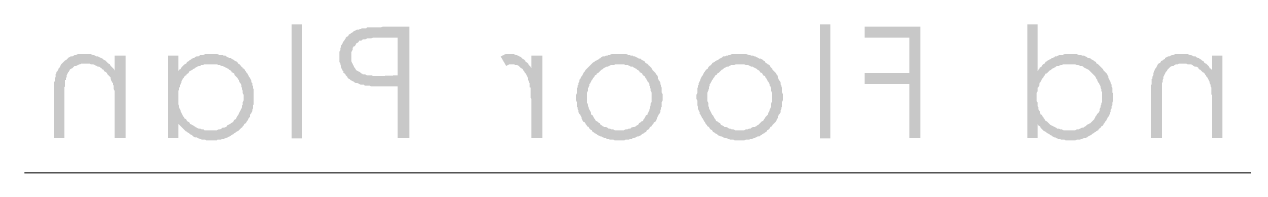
# Model space of a CAD drawing. Header units: millimetres. Extents: x -176873 to 104254, y -63587 to 101719.
# Drawn here: x -157558 to -154276, y 5814 to 6215 of the extents above; entities that cross this region are included whole.
import ezdxf

# ---------------------------------------------------------------- set-up
doc = ezdxf.new("R2010")
doc.units = ezdxf.units.MM
doc.layers.add('PDF2_a-Text', color=7, linetype='Continuous')

msp = doc.modelspace()

# ---------------------------------------------------------------- hatches: boundary and pattern name
at = {"layer": 'PDF2_a-Text', "transparency": 33554559}
for points in [[(-156811, 6214.2), (-156838.5, 6214.2), (-156838.5, 5907.4), (-156811, 5907.4)], [(-155389.1, 6214.2), (-155416.6, 6214.2), (-155416.6, 5907.4), (-155389.1, 5907.4)], [(-155146.1, 6208.2), (-155296.4, 6208.2), (-155296.4, 6178.6), (-155175.8, 6178.6), (-155175.8, 6083.4), (-155296.4, 6083.4), (-155296.4, 6053.8), (-155175.8, 6053.8), (-155175.8, 5907.8), (-155146.1, 5907.8)], [(-157285.5, 6129.9), (-157315.2, 6129.9), (-157315.2, 6089.7), (-157317.3, 6094), (-157319.4, 6096.1), (-157323.6, 6100.3), (-157325.7, 6102.4), (-157327.9, 6106.7), (-157332.1, 6108.8), (-157334.2, 6110.9), (-157338.4, 6115.1), (-157340.6, 6117.2), (-157344.8, 6119.4), (-157346.9, 6121.5), (-157351.1, 6123.6), (-157351.1, 6123.6), (-157355.4, 6125.7), (-157359.6, 6127.8), (-157363.8, 6127.8), (-157368.1, 6129.9), (-157370.2, 6132.1), (-157374.4, 6132.1), (-157378.6, 6134.2), (-157382.9, 6134.2), (-157387.1, 6134.2), (-157391.3, 6134.2), (-157395.6, 6134.2), (-157397.7, 6134.2), (-157401.9, 6134.2), (-157406.2, 6134.2), (-157410.4, 6134.2), (-157414.6, 6134.2), (-157418.9, 6132.1), (-157423.1, 6132.1), (-157425.2, 6129.9), (-157429.4, 6127.8), (-157433.7, 6127.8), (-157437.9, 6125.7), (-157440, 6123.6), (-157442.1, 6121.5), (-157444.2, 6119.4), (-157448.5, 6117.2), (-157450.6, 6115.1), (-157454.8, 6110.9), (-157456.9, 6108.8), (-157459.1, 6106.7), (-157461.2, 6102.4), (-157463.3, 6098.2), (-157465.4, 6096.1), (-157467.5, 6091.8), (-157469.6, 6087.6), (-157471.8, 6085.5), (-157471.8, 6083.4), (-157473.9, 6079.1), (-157473.9, 6077), (-157473.9, 6072.8), (-157476, 6068.6), (-157476, 6066.5), (-157476, 6062.2), (-157478.1, 6058), (-157478.1, 6053.8), (-157478.1, 6049.5), (-157478.1, 6043.2), (-157478.1, 6038.9), (-157478.1, 6034.7), (-157478.1, 6028.4), (-157478.1, 6024.1), (-157478.1, 6022), (-157478.1, 5907.7), (-157450.6, 5907.7), (-157450.6, 6013.6), (-157450.6, 6019.9), (-157450.6, 6024.1), (-157450.6, 6030.5), (-157450.6, 6034.7), (-157450.6, 6041.1), (-157450.6, 6045.3), (-157448.5, 6047.4), (-157448.5, 6051.6), (-157448.5, 6055.9), (-157448.5, 6058), (-157448.5, 6062.2), (-157448.5, 6064.3), (-157446.4, 6064.3), (-157446.4, 6068.6), (-157444.2, 6072.8), (-157444.2, 6077), (-157442.1, 6081.3), (-157440, 6085.5), (-157437.9, 6087.6), (-157435.8, 6091.8), (-157433.7, 6094), (-157429.4, 6096.1), (-157427.3, 6098.2), (-157425.2, 6100.3), (-157423.1, 6102.4), (-157418.9, 6102.4), (-157414.6, 6104.5), (-157410.4, 6106.7), (-157408.3, 6106.7), (-157404, 6108.8), (-157397.7, 6108.8), (-157393.5, 6108.8), (-157391.3, 6108.8), (-157387.1, 6108.8), (-157382.9, 6108.8), (-157378.6, 6106.7), (-157374.4, 6106.7), (-157372.3, 6106.7), (-157368.1, 6104.5), (-157363.8, 6102.4), (-157359.6, 6100.3), (-157357.5, 6100.3), (-157353.3, 6098.2), (-157349, 6094), (-157346.9, 6091.8), (-157344.8, 6091.8), (-157342.7, 6087.6), (-157338.4, 6085.5), (-157336.3, 6083.4), (-157334.2, 6079.1), (-157332.1, 6077), (-157327.9, 6072.8), (-157325.7, 6070.7), (-157325.7, 6066.5), (-157323.6, 6062.2), (-157321.5, 6058), (-157319.4, 6055.9), (-157319.4, 6051.6), (-157317.3, 6049.5), (-157317.3, 6047.4), (-157317.3, 6043.2), (-157317.3, 6041.1), (-157317.3, 6038.9), (-157315.2, 6034.7), (-157315.2, 6030.5), (-157315.2, 6026.2), (-157315.2, 6022), (-157315.2, 6017.8), (-157315.2, 6013.6), (-157315.2, 6009.3), (-157315.2, 6003), (-157315.2, 5998.7), (-157315.2, 5992.4), (-157315.2, 5988.2), (-157315.2, 5907.7), (-157285.5, 5907.7)], [(-156164, 6129.9), (-156193.6, 6129.9), (-156193.6, 6096.1), (-156195.7, 6100.3), (-156200, 6104.5), (-156202.1, 6108.8), (-156204.2, 6110.9), (-156208.4, 6113), (-156210.5, 6117.2), (-156212.7, 6119.4), (-156216.9, 6121.5), (-156219, 6123.6), (-156221.1, 6125.7), (-156225.4, 6127.8), (-156229.6, 6129.9), (-156233.8, 6132.1), (-156235.9, 6132.1), (-156240.2, 6134.2), (-156244.4, 6134.2), (-156248.6, 6134.2), (-156250.8, 6134.2), (-156255, 6134.2), (-156259.2, 6134.2), (-156263.4, 6134.2), (-156267.7, 6132.1), (-156271.9, 6129.9), (-156276.1, 6127.8), (-156276.1, 6127.8), (-156261.3, 6102.4), (-156257.1, 6104.5), (-156252.9, 6106.7), (-156248.6, 6106.7), (-156246.5, 6106.7), (-156242.3, 6106.7), (-156240.2, 6106.7), (-156235.9, 6104.5), (-156231.7, 6104.5), (-156227.5, 6102.4), (-156225.4, 6100.3), (-156221.1, 6096.1), (-156219, 6096.1), (-156216.9, 6094), (-156214.8, 6089.7), (-156212.7, 6087.6), (-156210.5, 6083.4), (-156208.4, 6081.3), (-156206.3, 6077), (-156204.2, 6072.8), (-156202.1, 6068.6), (-156202.1, 6064.3), (-156200, 6060.1), (-156200, 6058), (-156197.9, 6055.9), (-156197.9, 6053.8), (-156197.9, 6051.6), (-156197.9, 6049.5), (-156197.9, 6045.3), (-156195.7, 6043.2), (-156195.7, 6038.9), (-156195.7, 6034.7), (-156195.7, 6030.5), (-156195.7, 6026.2), (-156195.7, 6022), (-156195.7, 6017.8), (-156193.6, 6013.6), (-156193.6, 6007.2), (-156193.6, 6003), (-156193.6, 5996.6), (-156193.6, 5992.4), (-156193.6, 5986), (-156193.6, 5981.8), (-156193.6, 5907.7), (-156164, 5907.7)], [(-154333.5, 6129.9), (-154361.1, 6129.9), (-154361.1, 6089.7), (-154363.2, 6094), (-154367.4, 6096.1), (-154369.5, 6100.3), (-154371.6, 6102.4), (-154375.9, 6106.7), (-154378, 6108.8), (-154382.2, 6110.9), (-154384.3, 6115.1), (-154388.6, 6117.2), (-154390.7, 6119.4), (-154394.9, 6121.5), (-154397, 6123.6), (-154399.1, 6123.6), (-154403.4, 6125.7), (-154405.5, 6127.8), (-154409.7, 6127.8), (-154414, 6129.9), (-154418.2, 6132.1), (-154422.4, 6132.1), (-154426.7, 6134.2), (-154430.9, 6134.2), (-154435.1, 6134.2), (-154439.3, 6134.2), (-154443.6, 6134.2), (-154443.6, 6134.2), (-154447.8, 6134.2), (-154452, 6134.2), (-154456.3, 6134.2), (-154460.5, 6134.2), (-154464.7, 6132.1), (-154469, 6132.1), (-154473.2, 6129.9), (-154477.4, 6127.8), (-154479.6, 6127.8), (-154483.8, 6125.7), (-154488, 6123.6), (-154488, 6121.5), (-154492.2, 6119.4), (-154494.4, 6117.2), (-154498.6, 6115.1), (-154500.7, 6110.9), (-154504.9, 6108.8), (-154507.1, 6106.7), (-154509.2, 6102.4), (-154511.3, 6098.2), (-154513.4, 6096.1), (-154515.5, 6091.8), (-154517.6, 6087.6), (-154517.6, 6085.5), (-154519.8, 6083.4), (-154519.8, 6079.1), (-154519.8, 6077), (-154521.9, 6072.8), (-154521.9, 6068.6), (-154524, 6066.5), (-154524, 6062.2), (-154524, 6058), (-154524, 6053.8), (-154526.1, 6049.5), (-154526.1, 6043.2), (-154526.1, 6038.9), (-154526.1, 6034.7), (-154526.1, 6028.4), (-154526.1, 6024.1), (-154526.1, 6022), (-154526.1, 5907.7), (-154496.5, 5907.7), (-154496.5, 6013.6), (-154496.5, 6019.9), (-154496.5, 6024.1), (-154496.5, 6030.5), (-154496.5, 6034.7), (-154496.5, 6041.1), (-154496.5, 6045.3), (-154496.5, 6047.4), (-154496.5, 6051.6), (-154496.5, 6055.9), (-154494.4, 6058), (-154494.4, 6062.2), (-154494.4, 6064.3), (-154494.4, 6064.3), (-154492.2, 6068.6), (-154492.2, 6072.8), (-154490.1, 6077), (-154488, 6081.3), (-154485.9, 6085.5), (-154483.8, 6087.6), (-154481.7, 6091.8), (-154479.6, 6094), (-154477.4, 6096.1), (-154475.3, 6098.2), (-154473.2, 6100.3), (-154469, 6102.4), (-154464.7, 6102.4), (-154462.6, 6104.5), (-154458.4, 6106.7), (-154454.2, 6106.7), (-154449.9, 6108.8), (-154445.7, 6108.8), (-154441.5, 6108.8), (-154439.3, 6108.8), (-154435.1, 6108.8), (-154430.9, 6108.8), (-154426.7, 6106.7), (-154422.4, 6106.7), (-154418.2, 6106.7), (-154414, 6104.5), (-154411.8, 6102.4), (-154407.6, 6100.3), (-154403.4, 6100.3), (-154399.1, 6098.2), (-154397, 6094), (-154392.8, 6091.8), (-154392.8, 6091.8), (-154388.6, 6087.6), (-154386.4, 6085.5), (-154382.2, 6083.4), (-154380.1, 6079.1), (-154378, 6077), (-154375.9, 6072.8), (-154373.8, 6070.7), (-154371.6, 6066.5), (-154369.5, 6062.2), (-154367.4, 6058), (-154367.4, 6055.9), (-154365.3, 6051.6), (-154365.3, 6049.5), (-154365.3, 6047.4), (-154363.2, 6043.2), (-154363.2, 6041.1), (-154363.2, 6038.9), (-154363.2, 6034.7), (-154363.2, 6030.5), (-154363.2, 6026.2), (-154361.1, 6022), (-154361.1, 6017.8), (-154361.1, 6013.6), (-154361.1, 6009.3), (-154361.1, 6003), (-154361.1, 5998.7), (-154361.1, 5992.4), (-154361.1, 5988.2), (-154361.1, 5907.7), (-154333.5, 5907.7)]]:
    msp.add_hatch(color=256, dxfattribs=at).paths.add_polyline_path(points)
h = msp.add_hatch(color=256, dxfattribs=at)
h.paths.add_polyline_path([(-156521.6, 6208.2), (-156583, 6208.2), (-156587.2, 6208.2), (-156593.6, 6208.2), (-156599.9, 6206.1), (-156604.1, 6206.1), (-156610.5, 6206.1), (-156614.7, 6206.1), (-156619, 6206.1), (-156623.2, 6206.1), (-156627.4, 6206.1), (-156631.7, 6206.1), (-156635.9, 6206.1), (-156638, 6204), (-156642.2, 6204), (-156644.4, 6204), (-156648.6, 6204), (-156650.7, 6204), (-156650.7, 6201.9), (-156654.9, 6201.9), (-156659.2, 6199.8), (-156663.4, 6199.8), (-156667.6, 6197.7), (-156671.9, 6195.5), (-156674, 6193.4), (-156678.2, 6191.3), (-156680.3, 6189.2), (-156684.6, 6187.1), (-156686.7, 6182.8), (-156690.9, 6180.7), (-156693, 6178.6), (-156693, 6176.5), (-156695.1, 6174.4), (-156697.3, 6170.1), (-156699.4, 6168), (-156701.5, 6163.8), (-156703.6, 6159.6), (-156705.7, 6157.4), (-156705.7, 6153.2), (-156707.8, 6149), (-156707.8, 6144.7), (-156709.9, 6140.5), (-156709.9, 6136.3), (-156709.9, 6132.1), (-156709.9, 6127.8), (-156709.9, 6127.8), (-156709.9, 6123.6), (-156709.9, 6119.4), (-156709.9, 6113), (-156707.8, 6108.8), (-156707.8, 6106.7), (-156705.7, 6102.4), (-156705.7, 6098.2), (-156703.6, 6094), (-156701.5, 6089.7), (-156699.4, 6087.6), (-156699.4, 6083.4), (-156695.1, 6081.3), (-156693, 6077), (-156690.9, 6074.9), (-156688.8, 6072.8), (-156686.7, 6068.6), (-156682.4, 6066.5), (-156680.3, 6064.3), (-156676.1, 6062.2), (-156671.9, 6060.1), (-156669.7, 6058), (-156665.5, 6055.9), (-156661.3, 6055.9), (-156657, 6053.8), (-156652.8, 6051.6), (-156650.7, 6051.6), (-156648.6, 6051.6), (-156644.4, 6051.6), (-156642.2, 6049.5), (-156640.1, 6049.5), (-156635.9, 6049.5), (-156633.8, 6049.5), (-156629.5, 6049.5), (-156625.3, 6047.4), (-156621.1, 6047.4), (-156616.8, 6047.4), (-156612.6, 6047.4), (-156608.4, 6047.4), (-156604.1, 6047.4), (-156597.8, 6047.4), (-156593.6, 6047.4), (-156587.2, 6047.4), (-156583, 6047.4), (-156576.6, 6047.4), (-156574.5, 6047.4), (-156553.4, 6047.4), (-156553.4, 5907.8), (-156521.6, 5907.8)], flags=0)
h.paths.add_polyline_path([(-156553.4, 6178.6), (-156553.4, 6077), (-156604.1, 6074.9), (-156608.4, 6074.9), (-156614.7, 6074.9), (-156619, 6074.9), (-156623.2, 6077), (-156627.4, 6077), (-156631.7, 6077), (-156635.9, 6077), (-156640.1, 6079.2), (-156642.2, 6079.2), (-156646.5, 6079.2), (-156648.6, 6081.3), (-156652.8, 6083.4), (-156654.9, 6085.5), (-156659.2, 6087.6), (-156663.4, 6089.7), (-156665.5, 6091.8), (-156667.6, 6096.1), (-156669.7, 6098.2), (-156669.7, 6098.2), (-156671.9, 6102.4), (-156674, 6106.7), (-156676.1, 6110.9), (-156678.2, 6115.1), (-156678.2, 6117.2), (-156678.2, 6121.5), (-156678.2, 6125.7), (-156678.2, 6127.8), (-156678.2, 6132.1), (-156678.2, 6136.3), (-156678.2, 6140.5), (-156676.1, 6142.6), (-156674, 6146.9), (-156674, 6151.1), (-156671.9, 6155.3), (-156669.7, 6155.3), (-156667.6, 6157.4), (-156665.5, 6161.7), (-156663.4, 6163.8), (-156659.2, 6165.9), (-156657, 6170.1), (-156652.8, 6170.1), (-156648.6, 6172.3), (-156646.5, 6174.4), (-156644.4, 6174.4), (-156640.1, 6174.4), (-156635.9, 6176.5), (-156633.8, 6176.5), (-156629.5, 6176.5), (-156625.3, 6176.5), (-156619, 6178.6), (-156614.7, 6178.6), (-156608.4, 6178.6), (-156606.3, 6178.6)], flags=0)
h = msp.add_hatch(color=256, dxfattribs=at)
h.paths.add_polyline_path([(-154858.3, 6214.6), (-154858.3, 5907.8), (-154830.8, 5907.8), (-154830.8, 5945.8), (-154828.7, 5941.6), (-154824.5, 5939.5), (-154822.4, 5935.3), (-154820.3, 5933.1), (-154816, 5928.9), (-154813.9, 5926.8), (-154809.7, 5924.7), (-154807.6, 5922.6), (-154803.3, 5920.4), (-154799.1, 5918.3), (-154797, 5916.2), (-154792.7, 5914.1), (-154790.6, 5912), (-154786.4, 5909.9), (-154784.3, 5909.9), (-154780.1, 5907.8), (-154775.8, 5905.6), (-154771.6, 5905.6), (-154767.4, 5903.5), (-154763.1, 5903.5), (-154758.9, 5903.5), (-154754.7, 5901.4), (-154752.5, 5901.4), (-154746.2, 5901.4), (-154742, 5901.4), (-154742, 5901.4), (-154737.7, 5901.4), (-154733.5, 5901.4), (-154729.3, 5901.4), (-154725, 5903.5), (-154720.8, 5903.5), (-154716.6, 5903.5), (-154714.5, 5905.6), (-154710.2, 5905.6), (-154706, 5907.8), (-154701.8, 5907.8), (-154697.5, 5909.9), (-154695.4, 5912), (-154691.2, 5914.1), (-154686.9, 5916.2), (-154684.8, 5918.3), (-154680.6, 5920.4), (-154678.5, 5922.6), (-154674.2, 5924.7), (-154672.1, 5926.8), (-154667.9, 5928.9), (-154665.8, 5933.1), (-154661.6, 5935.3), (-154661.6, 5935.3), (-154659.4, 5939.5), (-154655.2, 5941.6), (-154653.1, 5945.8), (-154651, 5948), (-154648.9, 5952.2), (-154646.7, 5954.3), (-154644.6, 5958.5), (-154642.5, 5962.8), (-154640.4, 5964.9), (-154638.3, 5969.1), (-154636.2, 5973.4), (-154636.2, 5975.5), (-154634, 5979.7), (-154634, 5983.9), (-154631.9, 5988.2), (-154631.9, 5992.4), (-154629.8, 5996.6), (-154629.8, 5998.7), (-154629.8, 6003), (-154627.7, 6007.2), (-154627.7, 6011.4), (-154627.7, 6015.7), (-154627.7, 6019.9), (-154627.7, 6024.1), (-154627.7, 6028.4), (-154629.8, 6030.5), (-154629.8, 6034.7), (-154629.8, 6038.9), (-154629.8, 6043.2), (-154631.9, 6047.4), (-154631.9, 6051.6), (-154634, 6055.9), (-154634, 6058), (-154636.2, 6062.2), (-154638.3, 6066.5), (-154640.4, 6070.7), (-154640.4, 6072.8), (-154642.5, 6077), (-154644.6, 6081.3), (-154646.7, 6083.4), (-154651, 6087.6), (-154653.1, 6089.7), (-154655.2, 6094), (-154657.3, 6096.1), (-154661.6, 6100.3), (-154661.6, 6100.3), (-154665.8, 6104.5), (-154667.9, 6106.7), (-154672.1, 6108.8), (-154674.2, 6113), (-154678.5, 6115.1), (-154680.6, 6117.2), (-154684.8, 6119.4), (-154686.9, 6121.5), (-154691.2, 6123.6), (-154695.4, 6123.6), (-154697.5, 6125.7), (-154701.8, 6127.8), (-154706, 6129.9), (-154710.2, 6129.9), (-154714.5, 6132.1), (-154716.6, 6132.1), (-154720.8, 6132.1), (-154725, 6134.2), (-154729.3, 6134.2), (-154733.5, 6134.2), (-154737.7, 6134.2), (-154742, 6134.2), (-154742, 6134.2), (-154746.2, 6134.2), (-154750.4, 6134.2), (-154754.7, 6134.2), (-154758.9, 6134.2), (-154763.1, 6132.1), (-154767.4, 6132.1), (-154771.6, 6132.1), (-154775.8, 6129.9), (-154780.1, 6127.8), (-154784.3, 6127.8), (-154786.4, 6125.7), (-154790.6, 6123.6), (-154792.7, 6123.6), (-154794.9, 6121.5), (-154799.1, 6119.4), (-154803.3, 6117.2), (-154805.4, 6115.1), (-154809.7, 6113), (-154811.8, 6108.8), (-154816, 6106.7), (-154818.1, 6104.5), (-154820.3, 6100.3), (-154824.5, 6098.2), (-154826.6, 6094), (-154828.7, 6091.8), (-154830.8, 6087.6), (-154830.8, 6214.6)], flags=0)
h.paths.add_polyline_path([(-154746.2, 6106.7), (-154742, 6106.7), (-154737.7, 6106.7), (-154733.5, 6106.7), (-154729.3, 6106.7), (-154725, 6104.5), (-154720.8, 6104.5), (-154716.6, 6102.4), (-154712.3, 6102.4), (-154708.1, 6100.3), (-154706, 6098.2), (-154701.8, 6096.1), (-154701.8, 6096.1), (-154697.5, 6094), (-154693.3, 6091.8), (-154691.2, 6089.7), (-154686.9, 6085.5), (-154684.8, 6083.4), (-154682.7, 6081.3), (-154678.5, 6077), (-154676.4, 6074.9), (-154674.2, 6070.7), (-154672.1, 6066.5), (-154670, 6064.3), (-154670, 6062.2), (-154667.9, 6058), (-154665.8, 6055.9), (-154663.7, 6051.6), (-154661.6, 6047.4), (-154661.6, 6043.2), (-154659.4, 6038.9), (-154659.4, 6034.7), (-154657.3, 6032.6), (-154657.3, 6028.4), (-154657.3, 6024.1), (-154657.3, 6019.9), (-154657.3, 6017.8), (-154657.3, 6013.6), (-154657.3, 6009.3), (-154657.3, 6005.1), (-154659.4, 6000.9), (-154659.4, 5998.7), (-154661.6, 5994.5), (-154661.6, 5990.3), (-154663.7, 5986), (-154663.7, 5981.8), (-154665.8, 5977.6), (-154667.9, 5975.5), (-154670, 5973.4), (-154672.1, 5969.1), (-154674.2, 5967), (-154676.4, 5962.8), (-154678.5, 5958.5), (-154680.6, 5956.4), (-154684.8, 5952.2), (-154686.9, 5950.1), (-154689.1, 5948), (-154693.3, 5945.8), (-154697.5, 5943.7), (-154699.6, 5941.6), (-154701.8, 5939.5), (-154706, 5937.4), (-154708.1, 5935.3), (-154712.3, 5935.3), (-154716.6, 5933.1), (-154720.8, 5931), (-154725, 5931), (-154729.3, 5928.9), (-154731.4, 5928.9), (-154735.6, 5928.9), (-154739.8, 5928.9), (-154744.1, 5928.9), (-154744.1, 5928.9), (-154748.3, 5928.9), (-154752.5, 5928.9), (-154756.8, 5928.9), (-154761, 5928.9), (-154765.2, 5931), (-154769.5, 5931), (-154773.7, 5933.1), (-154777.9, 5933.1), (-154780.1, 5935.3), (-154784.3, 5937.4), (-154788.5, 5939.5), (-154788.5, 5939.5), (-154792.7, 5941.6), (-154797, 5943.7), (-154799.1, 5945.8), (-154803.3, 5950.1), (-154805.4, 5952.2), (-154809.7, 5954.3), (-154811.8, 5958.5), (-154813.9, 5960.7), (-154816, 5964.9), (-154818.1, 5967), (-154820.3, 5971.2), (-154822.4, 5971.2), (-154824.5, 5975.5), (-154824.5, 5979.7), (-154826.6, 5981.8), (-154828.7, 5986), (-154828.7, 5990.3), (-154830.8, 5994.5), (-154830.8, 5998.7), (-154830.8, 6003), (-154833, 6007.2), (-154833, 6011.4), (-154833, 6015.7), (-154833, 6017.8), (-154833, 6022), (-154833, 6026.3), (-154833, 6030.5), (-154830.8, 6034.7), (-154830.8, 6038.9), (-154830.8, 6043.2), (-154828.7, 6045.3), (-154826.6, 6049.5), (-154826.6, 6053.8), (-154824.5, 6058), (-154822.4, 6060.1), (-154820.3, 6064.3), (-154818.1, 6068.6), (-154816, 6070.7), (-154813.9, 6074.9), (-154811.8, 6077), (-154809.7, 6081.3), (-154807.6, 6081.3), (-154805.4, 6083.4), (-154801.2, 6087.6), (-154799.1, 6089.7), (-154794.9, 6091.8), (-154792.7, 6094), (-154788.5, 6096.1), (-154784.3, 6098.2), (-154782.2, 6100.3), (-154777.9, 6102.4), (-154773.7, 6102.4), (-154769.5, 6104.5), (-154765.2, 6104.5), (-154763.1, 6106.7), (-154758.9, 6106.7), (-154754.7, 6106.7), (-154750.4, 6106.7), (-154746.2, 6106.7), (-154746.2, 6106.7)], flags=0)
h = msp.add_hatch(color=256, dxfattribs=at)
h.paths.add_polyline_path([(-157171.3, 6129.9), (-157171.3, 5907.7), (-157143.8, 5907.7), (-157143.8, 5945.8), (-157139.5, 5941.6), (-157137.4, 5939.5), (-157133.2, 5935.3), (-157131.1, 5933.1), (-157126.8, 5928.9), (-157124.7, 5926.8), (-157120.5, 5924.7), (-157118.4, 5922.6), (-157114.1, 5920.4), (-157112, 5918.3), (-157107.8, 5916.2), (-157105.7, 5914.1), (-157103.6, 5912), (-157099.3, 5909.9), (-157095.1, 5909.9), (-157090.9, 5907.7), (-157086.6, 5905.6), (-157084.5, 5905.6), (-157080.3, 5903.5), (-157076.1, 5903.5), (-157071.8, 5903.5), (-157067.6, 5901.4), (-157063.4, 5901.4), (-157059.1, 5901.4), (-157054.9, 5901.4), (-157052.8, 5901.4), (-157048.5, 5901.4), (-157044.3, 5901.4), (-157040.1, 5901.4), (-157038, 5903.5), (-157033.7, 5903.5), (-157029.5, 5903.5), (-157025.3, 5905.6), (-157021, 5905.6), (-157016.8, 5907.7), (-157014.7, 5907.7), (-157010.5, 5909.9), (-157006.2, 5912), (-157002, 5914.1), (-156999.9, 5916.2), (-156995.6, 5918.3), (-156993.5, 5920.4), (-156989.3, 5922.6), (-156987.2, 5924.7), (-156982.9, 5926.8), (-156980.8, 5928.9), (-156976.6, 5933.1), (-156974.5, 5935.3), (-156972.4, 5935.3), (-156970.2, 5939.5), (-156968.1, 5941.6), (-156966, 5945.8), (-156961.8, 5948), (-156959.7, 5952.2), (-156957.6, 5954.3), (-156955.4, 5958.5), (-156953.3, 5962.8), (-156951.2, 5964.9), (-156951.2, 5969.1), (-156949.1, 5973.3), (-156947, 5975.5), (-156944.9, 5979.7), (-156944.9, 5983.9), (-156942.7, 5988.2), (-156942.7, 5992.4), (-156942.7, 5996.6), (-156940.6, 5998.7), (-156940.6, 6003), (-156940.6, 6007.2), (-156940.6, 6011.4), (-156940.6, 6015.7), (-156940.6, 6019.9), (-156940.6, 6024.1), (-156940.6, 6028.4), (-156940.6, 6030.5), (-156940.6, 6034.7), (-156940.6, 6038.9), (-156942.7, 6043.2), (-156942.7, 6047.4), (-156944.9, 6051.6), (-156944.9, 6055.9), (-156947, 6058), (-156947, 6062.2), (-156949.1, 6066.5), (-156951.2, 6070.7), (-156953.3, 6072.8), (-156955.4, 6077), (-156957.6, 6081.3), (-156959.7, 6083.4), (-156961.8, 6087.6), (-156963.9, 6089.7), (-156966, 6094), (-156970.2, 6096.1), (-156972.4, 6100.3), (-156974.5, 6100.3), (-156976.6, 6104.5), (-156978.7, 6106.7), (-156982.9, 6108.8), (-156985.1, 6113), (-156989.3, 6115.1), (-156993.5, 6117.2), (-156995.6, 6119.4), (-156999.9, 6121.5), (-157002, 6123.6), (-157006.2, 6123.6), (-157010.5, 6125.7), (-157014.7, 6127.8), (-157016.8, 6129.9), (-157021, 6129.9), (-157025.3, 6132.1), (-157029.5, 6132.1), (-157033.7, 6132.1), (-157038, 6134.2), (-157040.1, 6134.2), (-157044.3, 6134.2), (-157048.5, 6134.2), (-157052.8, 6134.2), (-157054.9, 6134.2), (-157059.1, 6134.2), (-157063.4, 6134.2), (-157067.6, 6134.2), (-157071.8, 6134.2), (-157076.1, 6132.1), (-157080.3, 6132.1), (-157084.5, 6132.1), (-157086.6, 6129.9), (-157090.9, 6127.8), (-157095.1, 6127.8), (-157099.3, 6125.7), (-157101.4, 6123.6), (-157103.6, 6123.6), (-157107.8, 6121.5), (-157109.9, 6119.4), (-157114.1, 6117.2), (-157116.3, 6115.1), (-157120.5, 6113), (-157122.6, 6108.8), (-157126.8, 6106.7), (-157129, 6104.5), (-157133.2, 6100.3), (-157135.3, 6098.2), (-157137.4, 6094), (-157141.6, 6091.8), (-157143.8, 6087.6), (-157143.8, 6129.9)], flags=0)
h.paths.add_polyline_path([(-157057, 6106.7), (-157052.8, 6106.7), (-157048.5, 6106.7), (-157044.3, 6106.7), (-157040.1, 6106.7), (-157035.8, 6104.5), (-157031.6, 6104.5), (-157027.4, 6102.4), (-157025.3, 6102.4), (-157021, 6100.3), (-157016.8, 6098.2), (-157012.6, 6096.1), (-157012.6, 6096.1), (-157008.3, 6094), (-157006.2, 6091.8), (-157002, 6089.7), (-156999.9, 6085.5), (-156995.6, 6083.4), (-156993.5, 6081.3), (-156991.4, 6077), (-156989.3, 6074.9), (-156985.1, 6070.7), (-156982.9, 6066.5), (-156980.8, 6064.3), (-156980.8, 6062.2), (-156978.7, 6058), (-156976.6, 6055.9), (-156974.5, 6051.6), (-156974.5, 6047.4), (-156972.4, 6043.2), (-156972.4, 6038.9), (-156970.2, 6034.7), (-156970.2, 6032.6), (-156970.2, 6028.4), (-156968.1, 6024.1), (-156968.1, 6019.9), (-156968.1, 6017.8), (-156968.1, 6013.6), (-156968.1, 6009.3), (-156970.2, 6005.1), (-156970.2, 6000.9), (-156970.2, 5998.7), (-156972.4, 5994.5), (-156972.4, 5990.3), (-156974.5, 5986), (-156976.6, 5981.8), (-156978.7, 5977.6), (-156980.8, 5975.5), (-156980.8, 5973.3), (-156982.9, 5969.1), (-156985.1, 5967), (-156987.2, 5962.8), (-156989.3, 5958.5), (-156993.5, 5956.4), (-156995.6, 5952.2), (-156997.8, 5950.1), (-157002, 5948), (-157004.1, 5945.8), (-157008.3, 5943.7), (-157012.6, 5941.6), (-157012.6, 5939.5), (-157016.8, 5937.4), (-157021, 5935.3), (-157025.3, 5935.3), (-157027.4, 5933.1), (-157031.6, 5931), (-157035.8, 5931), (-157040.1, 5928.9), (-157044.3, 5928.9), (-157048.5, 5928.9), (-157052.8, 5928.9), (-157057, 5928.9), (-157057, 5928.9), (-157061.2, 5928.9), (-157065.5, 5928.9), (-157069.7, 5928.9), (-157073.9, 5928.9), (-157076.1, 5931), (-157080.3, 5931), (-157084.5, 5933.1), (-157088.7, 5933.1), (-157093, 5935.3), (-157097.2, 5937.4), (-157099.3, 5939.5), (-157101.4, 5939.5), (-157103.6, 5941.6), (-157107.8, 5943.7), (-157112, 5945.8), (-157114.1, 5950.1), (-157118.4, 5952.2), (-157120.5, 5954.3), (-157122.6, 5958.5), (-157126.8, 5960.7), (-157129, 5964.9), (-157131.1, 5967), (-157133.2, 5971.2), (-157133.2, 5971.2), (-157135.3, 5975.5), (-157137.4, 5979.7), (-157137.4, 5981.8), (-157139.5, 5986), (-157141.6, 5990.3), (-157141.6, 5994.5), (-157143.8, 5998.7), (-157143.8, 6003), (-157143.8, 6007.2), (-157143.8, 6011.4), (-157143.8, 6015.7), (-157143.8, 6017.8), (-157143.8, 6022), (-157143.8, 6026.2), (-157143.8, 6030.5), (-157143.8, 6034.7), (-157141.6, 6038.9), (-157141.6, 6043.2), (-157139.5, 6045.3), (-157139.5, 6049.5), (-157137.4, 6053.8), (-157135.3, 6058), (-157135.3, 6060.1), (-157133.2, 6064.3), (-157131.1, 6068.6), (-157129, 6070.7), (-157126.8, 6074.9), (-157122.6, 6077), (-157120.5, 6081.3), (-157118.4, 6081.3), (-157116.3, 6083.4), (-157114.1, 6087.6), (-157109.9, 6089.7), (-157105.7, 6091.8), (-157103.6, 6094), (-157099.3, 6096.1), (-157097.2, 6098.2), (-157093, 6100.3), (-157088.7, 6102.4), (-157084.5, 6102.4), (-157082.4, 6104.5), (-157078.2, 6104.5), (-157073.9, 6106.7), (-157069.7, 6106.7), (-157065.5, 6106.7), (-157061.2, 6106.7), (-157057, 6106.7), (-157057, 6106.7)], flags=0)
h = msp.add_hatch(color=256, dxfattribs=at)
h.paths.add_polyline_path([(-155956.6, 6134.2), (-155960.8, 6134.2), (-155965.1, 6134.2), (-155969.3, 6134.2), (-155973.5, 6134.2), (-155977.8, 6134.2), (-155982, 6132.1), (-155986.2, 6132.1), (-155988.4, 6129.9), (-155992.6, 6129.9), (-155996.8, 6127.8), (-156001.1, 6127.8), (-156005.3, 6125.7), (-156007.4, 6123.6), (-156011.6, 6121.5), (-156013.7, 6119.4), (-156018, 6117.2), (-156022.2, 6115.1), (-156024.3, 6113), (-156028.6, 6110.9), (-156030.7, 6108.8), (-156034.9, 6104.5), (-156037, 6102.4), (-156039.1, 6100.3), (-156041.3, 6098.2), (-156045.5, 6094), (-156047.6, 6091.8), (-156049.7, 6087.6), (-156051.8, 6085.5), (-156054, 6081.3), (-156056.1, 6077), (-156058.2, 6074.9), (-156060.3, 6070.7), (-156062.4, 6066.5), (-156064.5, 6064.3), (-156064.5, 6060.1), (-156066.6, 6055.9), (-156066.6, 6051.6), (-156068.8, 6049.5), (-156068.8, 6045.3), (-156070.9, 6041.1), (-156070.9, 6036.8), (-156070.9, 6032.6), (-156070.9, 6028.4), (-156073, 6024.1), (-156073, 6019.9), (-156073, 6017.8), (-156073, 6013.6), (-156073, 6009.3), (-156070.9, 6005.1), (-156070.9, 6000.9), (-156070.9, 5996.6), (-156070.9, 5992.4), (-156068.8, 5990.3), (-156068.8, 5986), (-156066.6, 5981.8), (-156066.6, 5977.6), (-156064.5, 5973.3), (-156062.4, 5971.2), (-156060.3, 5967), (-156058.2, 5962.8), (-156058.2, 5960.7), (-156056.1, 5956.4), (-156054, 5952.2), (-156049.7, 5950.1), (-156047.6, 5945.8), (-156045.5, 5943.7), (-156043.4, 5939.5), (-156039.1, 5937.4), (-156037, 5933.1), (-156034.9, 5931), (-156030.7, 5928.9), (-156028.6, 5924.7), (-156024.3, 5922.6), (-156022.2, 5920.4), (-156018, 5918.3), (-156015.9, 5916.2), (-156011.6, 5914.1), (-156007.4, 5912), (-156005.3, 5912), (-156001.1, 5909.9), (-155996.8, 5907.7), (-155992.6, 5907.7), (-155990.5, 5905.6), (-155986.2, 5905.6), (-155982, 5903.5), (-155977.8, 5903.5), (-155973.5, 5903.5), (-155969.3, 5901.4), (-155965.1, 5901.4), (-155960.8, 5901.4), (-155956.6, 5901.4), (-155952.4, 5901.4), (-155948.2, 5901.4), (-155943.9, 5901.4), (-155939.7, 5903.5), (-155935.5, 5903.5), (-155931.2, 5903.5), (-155927, 5905.6), (-155922.8, 5905.6), (-155920.6, 5907.7), (-155916.4, 5907.7), (-155912.2, 5909.9), (-155907.9, 5912), (-155905.8, 5912), (-155901.6, 5914.1), (-155897.4, 5916.2), (-155895.2, 5918.3), (-155891, 5920.4), (-155888.9, 5922.6), (-155884.7, 5924.7), (-155882.6, 5928.9), (-155878.3, 5931), (-155876.2, 5933.1), (-155874.1, 5937.4), (-155869.9, 5939.5), (-155867.7, 5943.7), (-155865.6, 5945.8), (-155863.5, 5950.1), (-155859.3, 5952.2), (-155857.2, 5956.4), (-155855, 5960.7), (-155855, 5962.8), (-155852.9, 5967), (-155850.8, 5971.2), (-155848.7, 5973.3), (-155846.6, 5977.6), (-155846.6, 5981.8), (-155844.5, 5986), (-155844.5, 5990.3), (-155842.3, 5992.4), (-155842.3, 5996.6), (-155842.3, 6000.9), (-155842.3, 6005.1), (-155840.2, 6009.3), (-155840.2, 6013.6), (-155840.2, 6017.8), (-155840.2, 6022), (-155840.2, 6026.2), (-155842.3, 6030.5), (-155842.3, 6034.7), (-155842.3, 6038.9), (-155842.3, 6043.2), (-155844.5, 6047.4), (-155844.5, 6049.5), (-155846.6, 6053.8), (-155846.6, 6058), (-155848.7, 6062.2), (-155850.8, 6064.3), (-155852.9, 6068.6), (-155852.9, 6072.8), (-155855, 6077), (-155857.2, 6079.1), (-155859.3, 6083.4), (-155861.4, 6085.5), (-155865.6, 6089.7), (-155867.7, 6091.8), (-155869.9, 6096.1), (-155872, 6098.2), (-155874.1, 6100.3), (-155878.3, 6104.5), (-155880.4, 6106.7), (-155882.6, 6108.8), (-155886.8, 6110.9), (-155888.9, 6115.1), (-155893.1, 6117.2), (-155897.4, 6119.4), (-155899.5, 6121.5), (-155903.7, 6121.5), (-155905.8, 6123.6), (-155910.1, 6125.7), (-155914.3, 6127.8), (-155918.5, 6127.8), (-155920.6, 6129.9), (-155924.9, 6129.9), (-155929.1, 6132.1), (-155933.3, 6132.1), (-155937.6, 6134.2), (-155941.8, 6134.2), (-155946, 6134.2), (-155950.3, 6134.2), (-155954.5, 6134.2), (-155956.6, 6134.2)], flags=0)
h.paths.add_polyline_path([(-155956.6, 6106.7), (-155952.4, 6106.7), (-155948.2, 6106.7), (-155943.9, 6106.7), (-155939.7, 6104.5), (-155935.5, 6104.5), (-155933.3, 6104.5), (-155929.1, 6102.4), (-155924.9, 6100.3), (-155920.6, 6100.3), (-155918.5, 6098.2), (-155914.3, 6096.1), (-155910.1, 6094), (-155907.9, 6091.8), (-155903.7, 6089.7), (-155901.6, 6085.5), (-155897.4, 6083.4), (-155895.2, 6081.3), (-155893.1, 6077), (-155888.9, 6074.9), (-155886.8, 6070.7), (-155884.7, 6068.6), (-155882.6, 6064.3), (-155880.4, 6060.1), (-155878.3, 6058), (-155876.2, 6053.8), (-155876.2, 6049.5), (-155874.1, 6047.4), (-155874.1, 6043.2), (-155872, 6038.9), (-155872, 6034.7), (-155869.9, 6030.5), (-155869.9, 6026.2), (-155869.9, 6022), (-155869.9, 6017.8), (-155869.9, 6017.8), (-155869.9, 6013.6), (-155869.9, 6009.3), (-155869.9, 6005.1), (-155872, 6000.9), (-155872, 5996.6), (-155874.1, 5992.4), (-155874.1, 5988.2), (-155876.2, 5983.9), (-155876.2, 5981.8), (-155878.3, 5977.6), (-155880.4, 5973.3), (-155880.4, 5971.2), (-155884.7, 5969.1), (-155886.8, 5964.9), (-155888.9, 5960.7), (-155891, 5958.5), (-155893.1, 5954.3), (-155897.4, 5952.2), (-155899.5, 5950.1), (-155903.7, 5948), (-155905.8, 5943.7), (-155910.1, 5941.6), (-155912.2, 5939.5), (-155912.2, 5939.5), (-155916.4, 5937.4), (-155920.6, 5937.4), (-155924.9, 5935.3), (-155927, 5933.1), (-155931.2, 5933.1), (-155935.5, 5931), (-155939.7, 5931), (-155943.9, 5928.9), (-155948.2, 5928.9), (-155952.4, 5928.9), (-155956.6, 5928.9), (-155956.6, 5928.9), (-155960.8, 5928.9), (-155965.1, 5928.9), (-155969.3, 5928.9), (-155973.5, 5931), (-155977.8, 5931), (-155982, 5933.1), (-155986.2, 5933.1), (-155988.4, 5935.3), (-155992.6, 5937.4), (-155996.8, 5937.4), (-156001.1, 5939.5), (-156001.1, 5939.5), (-156003.2, 5941.6), (-156007.4, 5943.7), (-156009.5, 5948), (-156013.7, 5950.1), (-156015.9, 5952.2), (-156020.1, 5954.3), (-156022.2, 5958.5), (-156024.3, 5960.7), (-156026.4, 5964.9), (-156028.6, 5969.1), (-156030.7, 5971.2), (-156032.8, 5971.2), (-156032.8, 5975.5), (-156034.9, 5979.7), (-156037, 5983.9), (-156039.1, 5988.2), (-156039.1, 5990.3), (-156041.3, 5994.5), (-156041.3, 5998.7), (-156043.4, 6003), (-156043.4, 6007.2), (-156043.4, 6011.4), (-156043.4, 6015.7), (-156043.4, 6017.8), (-156043.4, 6022), (-156043.4, 6026.2), (-156043.4, 6030.5), (-156041.3, 6034.7), (-156041.3, 6036.8), (-156041.3, 6041.1), (-156039.1, 6045.3), (-156037, 6049.5), (-156037, 6053.8), (-156034.9, 6055.9), (-156032.8, 6060.1), (-156030.7, 6064.3), (-156028.6, 6066.5), (-156026.4, 6070.7), (-156024.3, 6072.8), (-156022.2, 6077), (-156018, 6079.1), (-156018, 6081.3), (-156013.7, 6083.4), (-156011.6, 6085.5), (-156007.4, 6089.7), (-156005.3, 6091.8), (-156001.1, 6094), (-155998.9, 6096.1), (-155994.7, 6098.2), (-155990.5, 6100.3), (-155988.4, 6100.3), (-155984.1, 6102.4), (-155979.9, 6104.5), (-155975.7, 6104.5), (-155971.4, 6104.5), (-155967.2, 6106.7), (-155965.1, 6106.7), (-155960.8, 6106.7), (-155956.6, 6106.7)], flags=0)
h = msp.add_hatch(color=256, dxfattribs=at)
h.paths.add_polyline_path([(-155632.8, 6134.2), (-155637.1, 6134.2), (-155641.3, 6134.2), (-155645.5, 6134.2), (-155649.8, 6134.2), (-155654, 6134.2), (-155658.2, 6132.1), (-155662.5, 6132.1), (-155664.6, 6129.9), (-155668.8, 6129.9), (-155673.1, 6127.8), (-155677.3, 6127.8), (-155679.4, 6125.7), (-155683.6, 6123.6), (-155687.9, 6121.5), (-155690, 6119.4), (-155694.2, 6117.2), (-155698.4, 6115.1), (-155700.6, 6113), (-155704.8, 6110.9), (-155706.9, 6108.8), (-155711.1, 6104.5), (-155713.3, 6102.4), (-155715.4, 6100.3), (-155717.5, 6098.2), (-155719.6, 6094), (-155723.8, 6091.8), (-155726, 6087.6), (-155728.1, 6085.5), (-155730.2, 6081.3), (-155732.3, 6077), (-155734.4, 6074.9), (-155736.5, 6070.7), (-155738.6, 6066.5), (-155738.6, 6064.3), (-155740.8, 6060.1), (-155742.9, 6055.9), (-155742.9, 6051.6), (-155745, 6049.5), (-155745, 6045.3), (-155747.1, 6041.1), (-155747.1, 6036.8), (-155747.1, 6032.6), (-155747.1, 6028.4), (-155749.2, 6024.1), (-155749.2, 6019.9), (-155749.2, 6017.8), (-155749.2, 6013.6), (-155747.1, 6009.3), (-155747.1, 6005.1), (-155747.1, 6000.9), (-155747.1, 5996.6), (-155745, 5992.4), (-155745, 5990.3), (-155745, 5986), (-155742.9, 5981.8), (-155740.8, 5977.6), (-155740.8, 5973.3), (-155738.6, 5971.2), (-155736.5, 5967), (-155734.4, 5962.8), (-155732.3, 5960.7), (-155730.2, 5956.4), (-155728.1, 5952.2), (-155726, 5950.1), (-155723.8, 5945.8), (-155721.7, 5943.7), (-155719.6, 5939.5), (-155715.4, 5937.4), (-155713.3, 5933.1), (-155711.1, 5931), (-155706.9, 5928.9), (-155704.8, 5924.7), (-155700.6, 5922.6), (-155698.4, 5920.4), (-155694.2, 5918.3), (-155692.1, 5916.2), (-155687.9, 5914.1), (-155683.6, 5912), (-155681.5, 5912), (-155677.3, 5909.9), (-155673.1, 5907.7), (-155668.8, 5907.7), (-155664.6, 5905.6), (-155662.5, 5905.6), (-155658.2, 5903.5), (-155654, 5903.5), (-155649.8, 5903.5), (-155645.5, 5901.4), (-155641.3, 5901.4), (-155637.1, 5901.4), (-155632.8, 5901.4), (-155628.6, 5901.4), (-155624.4, 5901.4), (-155620.2, 5901.4), (-155615.9, 5903.5), (-155611.7, 5903.5), (-155607.5, 5903.5), (-155603.2, 5905.6), (-155599, 5905.6), (-155594.8, 5907.7), (-155592.6, 5907.7), (-155588.4, 5909.9), (-155584.2, 5912), (-155579.9, 5912), (-155577.8, 5914.1), (-155573.6, 5916.2), (-155571.5, 5918.3), (-155567.3, 5920.4), (-155565.1, 5922.6), (-155560.9, 5924.7), (-155558.8, 5928.9), (-155554.6, 5931), (-155552.4, 5933.1), (-155550.3, 5937.4), (-155546.1, 5939.5), (-155544, 5943.7), (-155541.9, 5945.8), (-155537.6, 5950.1), (-155535.5, 5952.2), (-155533.4, 5956.4), (-155531.3, 5960.7), (-155529.2, 5962.8), (-155529.2, 5967), (-155527, 5971.2), (-155524.9, 5973.3), (-155522.8, 5977.6), (-155522.8, 5981.8), (-155520.7, 5986), (-155520.7, 5990.3), (-155518.6, 5992.4), (-155518.6, 5996.6), (-155518.6, 6000.9), (-155518.6, 6005.1), (-155516.5, 6009.3), (-155516.5, 6013.6), (-155516.5, 6017.8), (-155516.5, 6022), (-155516.5, 6026.2), (-155518.6, 6030.5), (-155518.6, 6034.7), (-155518.6, 6038.9), (-155518.6, 6043.2), (-155520.7, 6047.4), (-155520.7, 6049.5), (-155522.8, 6053.8), (-155522.8, 6058), (-155524.9, 6062.2), (-155527, 6064.3), (-155529.2, 6068.6), (-155529.2, 6072.8), (-155531.3, 6077), (-155533.4, 6079.1), (-155535.5, 6083.4), (-155537.6, 6085.5), (-155541.9, 6089.7), (-155544, 6091.8), (-155546.1, 6096.1), (-155548.2, 6098.2), (-155550.3, 6100.3), (-155552.4, 6104.5), (-155556.7, 6106.7), (-155558.8, 6108.8), (-155563, 6110.9), (-155565.1, 6115.1), (-155569.4, 6117.2), (-155571.5, 6119.4), (-155575.7, 6121.5), (-155579.9, 6121.5), (-155582.1, 6123.6), (-155586.3, 6125.7), (-155590.5, 6127.8), (-155592.6, 6127.8), (-155596.9, 6129.9), (-155601.1, 6129.9), (-155605.3, 6132.1), (-155609.6, 6132.1), (-155613.8, 6134.2), (-155618, 6134.2), (-155622.3, 6134.2), (-155626.5, 6134.2), (-155630.7, 6134.2), (-155632.8, 6134.2)], flags=0)
h.paths.add_polyline_path([(-155632.8, 6106.7), (-155628.6, 6106.7), (-155624.4, 6106.7), (-155620.2, 6106.7), (-155615.9, 6104.5), (-155611.7, 6104.5), (-155609.6, 6104.5), (-155605.3, 6102.4), (-155601.1, 6100.3), (-155596.9, 6100.3), (-155594.8, 6098.2), (-155590.5, 6096.1), (-155586.3, 6094), (-155584.2, 6091.8), (-155579.9, 6089.7), (-155577.8, 6085.5), (-155573.6, 6083.4), (-155571.5, 6081.3), (-155569.4, 6077), (-155565.1, 6074.9), (-155563, 6070.7), (-155560.9, 6068.6), (-155558.8, 6064.3), (-155556.7, 6060.1), (-155554.6, 6058), (-155552.4, 6053.8), (-155552.4, 6049.5), (-155550.3, 6047.4), (-155548.2, 6043.2), (-155548.2, 6038.9), (-155548.2, 6034.7), (-155546.1, 6030.5), (-155546.1, 6026.2), (-155546.1, 6022), (-155546.1, 6017.8), (-155546.1, 6017.8), (-155546.1, 6013.6), (-155546.1, 6009.3), (-155546.1, 6005.1), (-155548.2, 6000.9), (-155548.2, 5996.6), (-155548.2, 5992.4), (-155550.3, 5988.2), (-155552.4, 5983.9), (-155552.4, 5981.8), (-155554.6, 5977.6), (-155556.7, 5973.3), (-155556.7, 5971.2), (-155558.8, 5969.1), (-155563, 5964.9), (-155565.1, 5960.7), (-155567.3, 5958.5), (-155569.4, 5954.3), (-155573.6, 5952.2), (-155575.7, 5950.1), (-155577.8, 5948), (-155582.1, 5943.7), (-155586.3, 5941.6), (-155588.4, 5939.5), (-155588.4, 5939.5), (-155592.6, 5937.4), (-155596.9, 5937.4), (-155601.1, 5935.3), (-155603.2, 5933.1), (-155607.5, 5933.1), (-155611.7, 5931), (-155615.9, 5931), (-155620.2, 5928.9), (-155624.4, 5928.9), (-155628.6, 5928.9), (-155632.8, 5928.9), (-155632.8, 5928.9), (-155637.1, 5928.9), (-155641.3, 5928.9), (-155645.5, 5928.9), (-155649.8, 5931), (-155654, 5931), (-155658.2, 5933.1), (-155660.4, 5933.1), (-155664.6, 5935.3), (-155668.8, 5937.4), (-155673.1, 5937.4), (-155675.2, 5939.5), (-155675.2, 5939.5), (-155679.4, 5941.6), (-155683.6, 5943.7), (-155685.7, 5948), (-155690, 5950.1), (-155692.1, 5952.2), (-155696.3, 5954.3), (-155698.4, 5958.5), (-155700.6, 5960.7), (-155702.7, 5964.9), (-155704.8, 5969.1), (-155706.9, 5971.2), (-155706.9, 5971.2), (-155709, 5975.5), (-155711.1, 5979.7), (-155713.3, 5983.9), (-155715.4, 5988.2), (-155715.4, 5990.3), (-155717.5, 5994.5), (-155717.5, 5998.7), (-155717.5, 6003), (-155719.6, 6007.2), (-155719.6, 6011.4), (-155719.6, 6015.7), (-155719.6, 6017.8), (-155719.6, 6022), (-155719.6, 6026.2), (-155719.6, 6030.5), (-155717.5, 6034.7), (-155717.5, 6036.8), (-155715.4, 6041.1), (-155715.4, 6045.3), (-155713.3, 6049.5), (-155713.3, 6053.8), (-155711.1, 6055.9), (-155709, 6060.1), (-155706.9, 6064.3), (-155704.8, 6066.5), (-155702.7, 6070.7), (-155700.6, 6072.8), (-155698.4, 6077), (-155694.2, 6079.1), (-155694.2, 6081.3), (-155690, 6083.4), (-155687.9, 6085.5), (-155683.6, 6089.7), (-155681.5, 6091.8), (-155677.3, 6094), (-155675.2, 6096.1), (-155670.9, 6098.2), (-155666.7, 6100.3), (-155662.5, 6100.3), (-155660.4, 6102.4), (-155656.1, 6104.5), (-155651.9, 6104.5), (-155647.7, 6104.5), (-155643.4, 6106.7), (-155639.2, 6106.7), (-155637.1, 6106.7), (-155632.8, 6106.7)], flags=0)

# ---------------------------------------------------------------- linework, layer by layer
at = {"layer": 'PDF2_a-Text', "lineweight": 5}
msp.add_lwpolyline([(-151080.8, 5814.3), (-157558, 5814.3)], dxfattribs=at)

doc.saveas('drawing.dxf')
